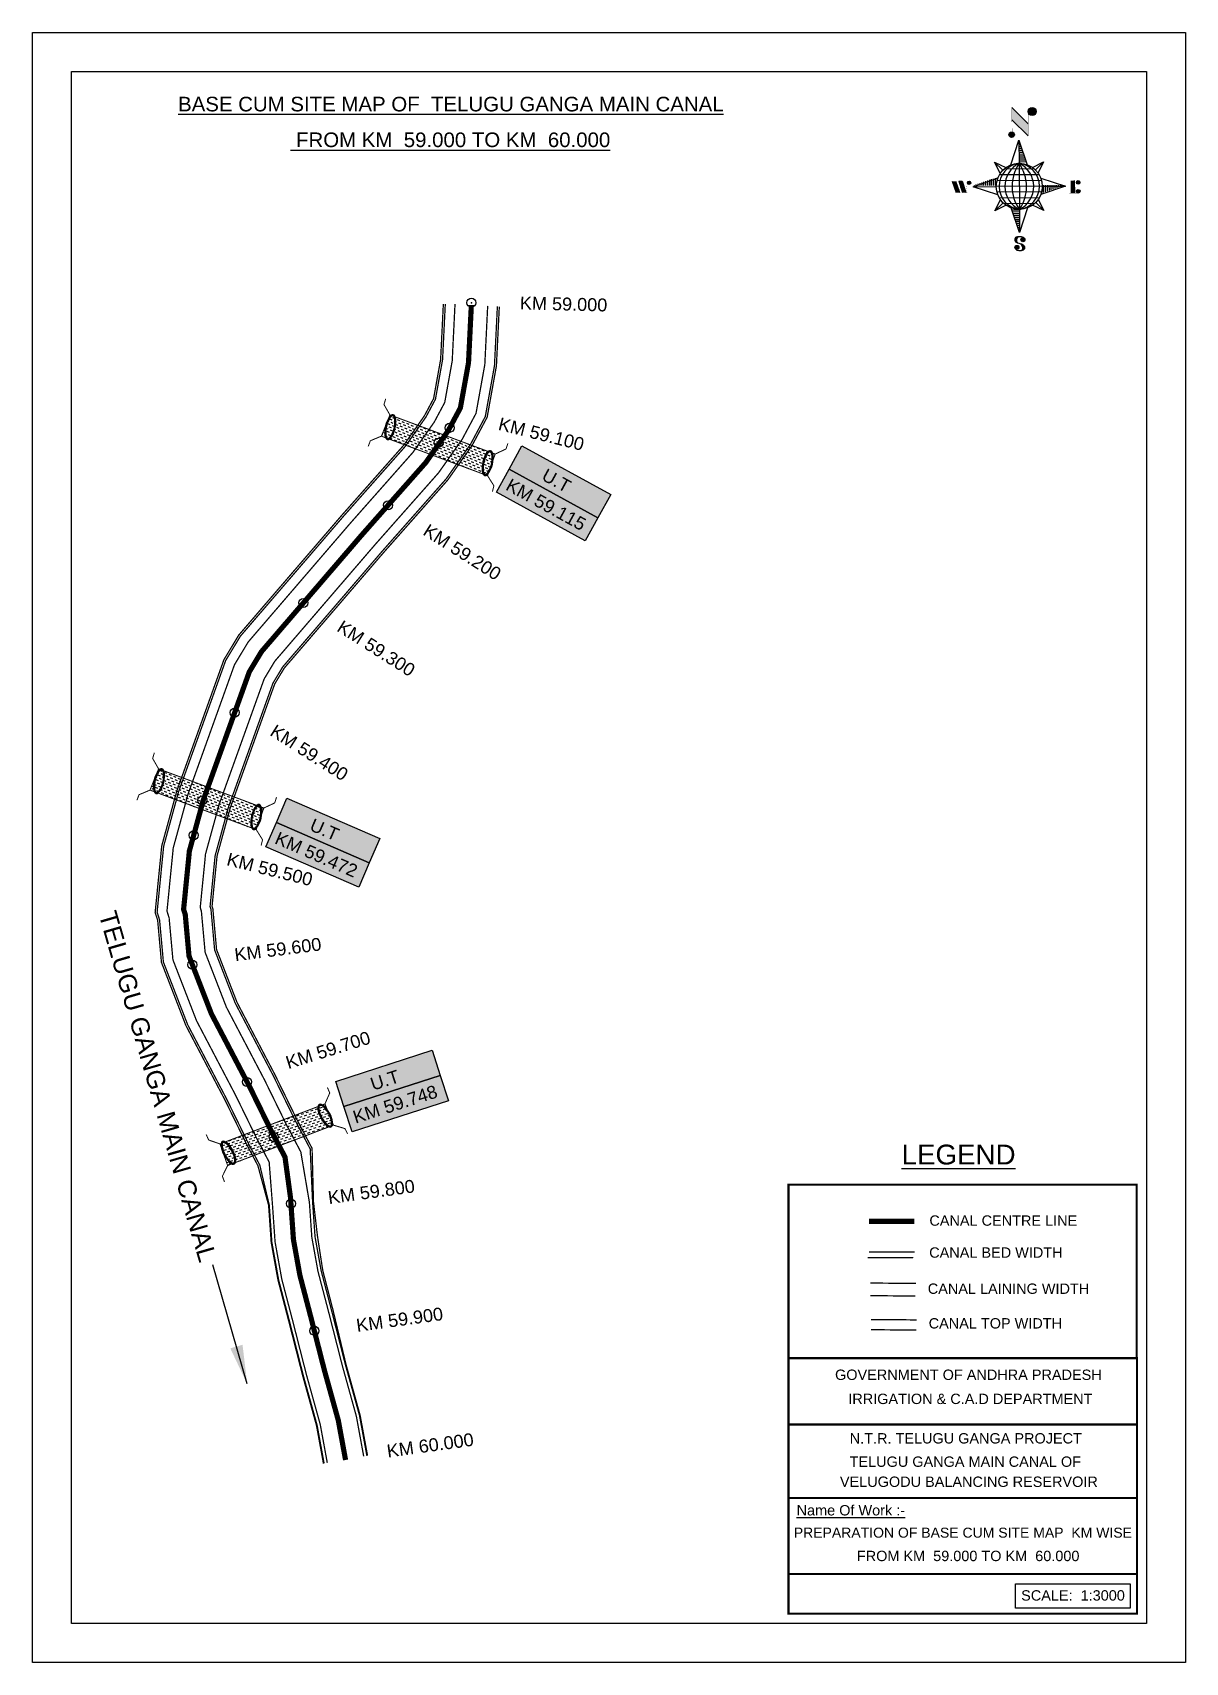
# Model space of a CAD drawing. Header units: inches. Extents: x 245715 to 246606, y 1712457 to 1713717.
import ezdxf

# ---------------------------------------------------------------- set-up
doc = ezdxf.new("R2010")
doc.units = ezdxf.units.IN
doc.header["$MEASUREMENT"] = 0
doc.header["$PDMODE"] = 32
doc.header["$PDSIZE"] = 7
doc.linetypes.add('ACAD_ISO02W100', pattern=[15, 12, -3])
for name, color, linetype in [('AQUADUCT', 1, 'Continuous'), ('bed with', 5, 'Continuous'), ('bord', 1, 'Continuous'), ('canal', 1, 'Continuous'), ('chainage', 7, 'Continuous'), ('FRAME 025', 7, 'Continuous'), ('laying', 4, 'Continuous'), ('lining', 4, 'Continuous'), ('STREAM', 4, 'Continuous'), ('Stu coo', 3, 'Continuous'), ('TEXT', 7, 'Continuous'), ('top of bund', 1, 'Continuous'), ('UT', 173, 'ACAD_ISO02W100'), ('V', 6, 'Continuous'), ('ZSTU', 7, 'Continuous')]:
    doc.layers.add(name, color=color, linetype=linetype)
doc.styles.get("Standard").update_dxf_attribs({"font": 'arial.ttf'})
doc.dimstyles.get("Standard").update_dxf_attribs({"dimtxt": 0.18, "dimasz": 0.18, "dimexe": 0.18, "dimexo": 0.0625, "dimgap": 0.09, "dimtad": 0, "dimtih": 1, "dimtoh": 1, "dimdec": 4, "dimzin": 0, "dimdsep": 46, "dimtxsty": 'Standard', "dimcen": 0.09, "dimadec": 0, "dimazin": 0, "dimtfac": 1, "dimtdec": 4, "dimtofl": 0, "dimtmove": 0, "dimatfit": 3, "dimfxl": 1, "dimtolj": 1, "dimtzin": 0, "dimarcsym": 0})
pattern_1 = [(267.2971131487395, (-8720374.9383359, 50637915.13839893), (10.53672553373347, -0.4974314379093613), [])]
pattern_2 = [(357.2971131487395, (-8720374.9383359, 50637915.13839893), (0.4974314379093601, 10.53672553373348), [])]

# ---------------------------------------------------------------- blocks, each defined once
blk = doc.blocks.new('GGF')
at = {"layer": 'STREAM'}
h = blk.add_hatch(dxfattribs=at)
h.set_pattern_fill('DASH', color=256, scale=10, angle=-6.082734917303942, style=0)
h.set_pattern_definition([(353.9172650826961, (-115347.3726237068, 1016.387648081312), (1.375417949938526, 1.110506849590268), [1.25, -1.25])])
h.paths.add_polyline_path([(406186.8358267642, 1485623.894007653), (406186.3350356966, 1485618.16585714), (406185.8342446289, 1485612.437706626), (406242.6024607782, 1485608.895201602), (406242.8636284556, 1485614.639267362), (406243.1247961327, 1485620.383333121)])
at = {"layer": 'laying', "linetype": 'ByBlock', "extrusion": (0, 0, -1)}
for centre in [(406188.8340515448, 1485618.100544371), (406240.8092758137, 1485614.964376942)]:
    blk.add_ellipse(centre, major_axis=(0.4022038884711088, -6.365555352701567), ratio=0.3887167828476952, dxfattribs=at)
at = {"layer": 'laying', "linetype": 'ByBlock'}
for points in [[(406189.2044231551, 1485612.238788546), (406189.1301593552, 1485612.234096231), (406189.0528622998, 1485612.245618227), (406188.8631006061, 1485612.324588027), (406188.7519765225, 1485612.394145026), (406188.5122836892, 1485612.610022701), (406188.3845252309, 1485612.755754402), (406187.9901122551, 1485613.318903608), (406187.7273521348, 1485613.85898441), (406187.2895556467, 1485615.151754198), (406187.1131680161, 1485615.903753204), (406186.8806331598, 1485617.489787864), (406186.8243655579, 1485618.323341603), (406186.8412834518, 1485619.932858505), (406186.9146281564, 1485620.708349793), (406187.1740924141, 1485622.067517512), (406187.3614922329, 1485622.65073727), (406187.7140922088, 1485623.356040432), (406187.8630650354, 1485623.567618286), (406188.1141012118, 1485623.821781273), (406188.2175726035, 1485623.889167762), (406188.3951326545, 1485623.961233407), (406188.4694103668, 1485623.970225642), (406188.6399464445, 1485623.94807565), (406188.7398646418, 1485623.913414563), (406188.9754422541, 1485623.761023998), (406189.1085637353, 1485623.642922326), (406189.3815283708, 1485623.318037364), (406189.5211763898, 1485623.111945711), (406189.9516964495, 1485622.33059618), (406190.2214699374, 1485621.608086816), (406190.6248590543, 1485619.961048005), (406190.7595287117, 1485619.037350996), (406190.8632364098, 1485617.186895084), (406190.8321935693, 1485616.26108243), (406190.6143732872, 1485614.607066808), (406190.4262052957, 1485613.879561222), (406190.055177624, 1485613.01905299), (406189.9016287614, 1485612.765040143), (406189.6325239488, 1485612.445281366), (406189.5169377527, 1485612.35368761), (406189.3392356181, 1485612.260876767), (406189.2716159608, 1485612.243034084), (406189.2044231551, 1485612.238788546)], [(406241.179647424, 1485609.102621116), (406241.1053836241, 1485609.097928802), (406241.0280865688, 1485609.109450798), (406240.838324875, 1485609.188420597), (406240.7272007914, 1485609.257977597), (406240.4875079581, 1485609.473855271), (406240.3597494998, 1485609.619586973), (406239.965336524, 1485610.182736179), (406239.7025764037, 1485610.722816981), (406239.2647799156, 1485612.015586769), (406239.088392285, 1485612.767585774), (406238.8558574287, 1485614.353620435), (406238.7995898268, 1485615.187174174), (406238.8165077207, 1485616.796691076), (406238.8898524253, 1485617.572182364), (406239.149316683, 1485618.931350083), (406239.3367165019, 1485619.514569841), (406239.6893164777, 1485620.219873002), (406239.8382893043, 1485620.431450857), (406240.0893254807, 1485620.685613844), (406240.1927968724, 1485620.753000333), (406240.3703569234, 1485620.825065977), (406240.4446346357, 1485620.834058213), (406240.6151707135, 1485620.811908221), (406240.7150889107, 1485620.777247134), (406240.950666523, 1485620.624856569), (406241.0837880042, 1485620.506754897), (406241.3567526398, 1485620.181869935), (406241.4964006587, 1485619.975778282), (406241.9269207185, 1485619.194428751), (406242.1966942063, 1485618.471919387), (406242.6000833233, 1485616.824880576), (406242.7347529806, 1485615.901183567), (406242.8384606787, 1485614.050727655), (406242.8074178382, 1485613.124915001), (406242.5895975561, 1485611.470899379), (406242.4014295646, 1485610.743393793), (406242.0304018929, 1485609.882885561), (406241.8768530303, 1485609.628872714), (406241.6077482177, 1485609.309113937), (406241.4921620216, 1485609.21752018), (406241.314459887, 1485609.124709338), (406241.2468402297, 1485609.106866655), (406241.179647424, 1485609.102621116)]]:
    blk.add_open_spline(points, degree=3, knots=[0, 0, 0, 0, 0.1890722348827286, 0.1890722348827286, 0.3781444697654573, 0.3781444697654573, 0.567216704648186, 0.567216704648186, 0.9642381621637766, 0.9642381621637766, 1.361259619679367, 1.361259619679367, 1.758281077194958, 1.758281077194958, 2.155302534710549, 2.155302534710549, 2.552323992226139, 2.552323992226139, 2.807761081817867, 2.807761081817867, 3.012439963152372, 3.012439963152372, 3.217118844486876, 3.217118844486876, 3.421797725821381, 3.421797725821381, 3.626476607155885, 3.626476607155885, 3.831155488490389, 3.831155488490389, 4.280922883927905, 4.280922883927905, 4.730690279365422, 4.730690279365422, 5.180457674802938, 5.180457674802938, 5.630225070240454, 5.630225070240454, 5.896844194109022, 5.896844194109022, 6.112115499412711, 6.112115499412711, 6.283185307179586, 6.283185307179586, 6.283185307179586, 6.283185307179586], dxfattribs=at)
at = {"layer": 'UT', "ltscale": 0.2, "const_width": 0.4999999999999999}
for points in [[(406181.0067191261, 1485605.627956516), (406181.2043290924, 1485608.621441158), (406185.8342446289, 1485612.437706626), (406186.3350356966, 1485618.16585714), (406186.8358267643, 1485623.894007653), (406182.485284513, 1485628.02592998), (406182.4731358847, 1485631.025905382)], [(406186.8358267643, 1485623.894007653), (406243.1247961327, 1485620.383333121)], [(406247.6637609265, 1485627.388723734), (406247.5913202798, 1485624.389598469), (406243.1247961327, 1485620.383333121), (406242.8636284556, 1485614.639267362), (406242.6024607783, 1485608.895201602), (406247.1217425518, 1485604.948545771), (406247.2591485833, 1485601.95169416)], [(406185.8342446289, 1485612.437706626), (406242.6024607783, 1485608.895201602)]]:
    blk.add_lwpolyline(points, dxfattribs=at)
blk = doc.blocks.new('*X3')
at = {"color": 0, "linetype": 'Continuous'}
for p, q in [((6321.563175437702, 239.2074203663178), (6322.581924588794, 240.2261695174094)), ((6321.571094283617, 239.3921159075293), (6322.524536642279, 240.3455582661906)), ((6321.579013129532, 239.5768114487408), (6322.467148695763, 240.4649470149719)), ((6321.586931975447, 239.7615069899523), (6322.409760749248, 240.5843357637531)), ((6321.594850821361, 239.9462025311638), (6322.352372802732, 240.7037245125344)), ((6321.602769667276, 240.1308980723753), (6322.294984856217, 240.8231132613157)), ((6321.610688513191, 240.3155936135868), (6322.322610836808, 241.0275159372032)), ((6321.618607359106, 240.5002891547983), (6322.339575221931, 241.2212570176224)), ((6321.670405508729, 239.1378737420482), (6322.639312535309, 240.1067807686281)), ((6321.756101028845, 239.046792566867), (6322.694551492757, 239.9852430307802)), ((6321.767025283511, 240.8254837745006), (6322.356539607053, 241.4149980980416)), ((6321.841796548961, 238.9557113916858), (6322.784401525116, 239.8983163678416)), ((6321.927492069076, 238.8646302165046), (6322.874251557474, 239.8113897049031)), ((6322.013187589191, 238.7735490413234), (6322.964101589832, 239.7244630419646)), ((6322.075863133939, 241.3110983202248), (6322.373503992176, 241.6087391784607)), ((6322.098883109306, 238.6824678661422), (6323.053951622191, 239.637536379026)), ((6322.184578629423, 238.591386690961), (6323.143801654548, 239.5506097160875)), ((6322.270274149538, 238.5003055157798), (6323.233651686906, 239.463683053149)), ((6322.405772691616, 238.4590273625623), (6323.316199320379, 239.3694539913255)), ((6322.536564177177, 238.4130421528257), (6323.436926723143, 239.3134046987925)), ((6322.667355662737, 238.3670569430892), (6323.557654125907, 239.2573554062594)), ((6322.798147148297, 238.3210717333527), (6323.67838152867, 239.2013061137264)), ((6322.928938633857, 238.2750865236161), (6323.799108931434, 239.1452568211934)), ((6323.059730119417, 238.2291013138795), (6323.919836334197, 239.0892075286604)), ((6323.190521604977, 238.183116104143), (6324.040563736961, 239.0331582361274)), ((6323.334898284248, 238.1507160881169), (6324.161291139725, 238.9771089435944)), ((6323.500484499982, 238.1395256085544), (6324.282018542488, 238.9210596510615)), ((6323.666070715716, 238.1283351289918), (6324.389078986148, 238.8513433994243)), ((6323.83165693145, 238.1171446494292), (6324.558435473549, 238.8439231915289)), ((6324.097210919775, 238.2059219424567), (6324.727791960951, 238.8365029836336)), ((6324.341779298861, 238.2737136262468), (6324.897148448353, 238.8290827757383)), ((6324.586347677948, 238.341505310037), (6325.066504935754, 238.821662567843)), ((6324.830916057034, 238.4092969938271), (6325.235861423155, 238.8142423599477)), ((6325.075484436121, 238.4770886776172), (6325.405217910557, 238.8068221520524)), ((6325.401209342145, 238.6260368883443), (6325.574574397958, 238.7994019441571))]:
    blk.add_line(p, q, dxfattribs=at)
blk = doc.blocks.new('*X2')
at = {"color": 0, "linetype": 'Continuous'}
for p, q in [((6324.425409812192, 240.3018877878409), (6324.530098087213, 240.4065760628617)), ((6324.560821561592, 240.2605228419445), (6324.762767368324, 240.4624686486762)), ((6324.696233310992, 240.2191578960481), (6324.995436649435, 240.5183612344908)), ((6324.831645060392, 240.1777929501517), (6325.228105930546, 240.5742538203053)), ((6324.967056809793, 240.1364280042552), (6325.451206401633, 240.6205775960956)), ((6325.102468559193, 240.0950630583588), (6325.626700194168, 240.619294693334)), ((6325.231508829004, 240.0473266328736), (6325.802193986703, 240.6180117905725)), ((6325.335045025791, 239.9740861343645), (6325.976788801136, 240.6158299097086)), ((6325.438581222579, 239.9008456358553), (6326.100204563527, 240.5624689768027)), ((6325.542117419366, 239.8276051373462), (6326.223620325917, 240.5091080438968)), ((6325.645653616154, 239.754364638837), (6326.347036088308, 240.455747110991)), ((6325.749189812941, 239.6811241403279), (6326.470451850699, 240.4023861780851)), ((6325.852726009729, 239.6078836418188), (6326.593867613089, 240.3490252451792)), ((6325.951486090436, 239.5298670272285), (6326.71728337548, 240.2956643122733)), ((6326.036566250415, 239.4381704919113), (6326.840699137871, 240.2423033793674)), ((6326.121646410395, 239.346473956594), (6326.964114900262, 240.1889424464615)), ((6326.206726570374, 239.2547774212767), (6327.055858370612, 240.1039092215148)), ((6326.291806730354, 239.1630808859595), (6327.135785134496, 240.0070592901021)), ((6326.376886890333, 239.0713843506422), (6327.21571189838, 239.9102093586895)), ((6326.461967050313, 238.9796878153249), (6327.295638662264, 239.8133594272769)), ((6326.547047210292, 238.8879912800077), (6327.375565426148, 239.7165094958642)), ((6326.632127370272, 238.7962947446904), (6327.455492190032, 239.6196595644516)), ((6326.717207530251, 238.7045982093731), (6327.535418953916, 239.5228096330389)), ((6326.788410008449, 236.4777036487165), (6327.354219516036, 237.0435131563033)), ((6326.792225928501, 238.6028399123283), (6327.6153457178, 239.4259597016263)), ((6326.838137672734, 238.4719749612643), (6327.695272481684, 239.3291097702136)), ((6326.884049416966, 238.3411100102004), (6327.775199245568, 239.2322598388009)), ((6326.916746160023, 236.7828164955863), (6327.582476853365, 237.4485471889285)), ((6326.9299611612, 238.2102450591364), (6327.853734496604, 239.1340183945408)), ((6326.975872905432, 238.0793801080725), (6327.849127438164, 238.952634640804)), ((6327.003134980726, 237.9298654880686), (6327.844520379724, 238.7712508870673)), ((6327.012515933215, 237.7624697452613), (6327.839913321284, 238.5898671333306)), ((6327.021896885704, 237.5950740024541), (6327.835306262844, 238.4084833795939)), ((6327.031277838193, 237.4276782596467), (6327.830699204404, 238.2270996258572)), ((6327.040658790683, 237.2602825168395), (6327.826092145964, 238.0457158721205)), ((6327.045082311595, 237.087929342456), (6327.810734190693, 237.8535812215537))]:
    blk.add_line(p, q, dxfattribs=at)
blk = doc.blocks.new('H')
at = {"layer": 'bord', "extrusion": (0.0004278845142637609, 0.00479197890903182, 0.9999884268595202)}
h = blk.add_hatch(dxfattribs=at)
h.set_pattern_fill('LINE', color=8, scale=84.38768555040302, angle=-2.702886851260515, style=0)
h.set_pattern_definition(pattern_2)
h.paths.add_polyline_path([(-492.4668010775931, 785.5898788240738, -0.090992046448718), (-447.9625593584497, 775.2324968557805), (-486.4976985411486, 912.0312741750386)])
h = blk.add_hatch(dxfattribs=at)
h.set_pattern_fill('LINE', color=8, scale=84.38768555040302, angle=-92.70288685126052, style=0)
h.set_pattern_definition(pattern_1)
h.paths.add_polyline_path([(-624.8772989658173, 665.1175860036165, -0.09099204644210665), (-614.5199170010164, 709.6218277204316), (-751.3186943142209, 671.0866885515861)])
h = blk.add_hatch(dxfattribs=at)
h.set_pattern_fill('LINE', color=8, scale=84.38768555040302, angle=-92.70288685126052, style=0)
h.set_pattern_definition(pattern_1)
h.paths.add_polyline_path([(-245.5531129193259, 647.210278397426), (-371.9945082624909, 653.17938094493, -0.09099204644878103), (-382.3518902289215, 608.6751392250881)])
h = blk.add_hatch(dxfattribs=at)
h.set_pattern_fill('LINE', color=8, scale=84.38768555040302, angle=-2.702886851260515, style=0)
h.set_pattern_definition(pattern_2)
h.paths.add_polyline_path([(-504.4050061509479, 532.7070881242398, -0.090992046448718), (-548.909247870557, 543.064470092766), (-510.3741086877417, 406.2656927765347)])
at = {"layer": 'bord', "extrusion": (0.0004278845142637604, 0.00479197890903182, 0.9999884268595203)}
for p, q in [((-516.2384251924814, 1087.08582315594, -1217.145331720205), (-431.5311611755169, 993.9857607749291, -1216.735438367611)), ((-519.3860571105615, 1020.408509141766, -1216.824464901347), (-434.678793075087, 927.3084467682056, -1216.414571548796)), ((-538.2690597721958, 773.6536562892143, -1215.633927328097), (-487.0181812191731, 906.212239655666, -1216.291082326422)), ((-487.0181812191731, 906.212239655666, -1216.291082326422), (-492.9870239489828, 779.7722960542887, -1215.682623766277)), ((-487.0181812191731, 906.212239655666, -1216.291082326422), (-448.4827650671941, 769.4150330077391, -1215.652034309381)), ((-626.736305744329, 793.7732813858893, -1215.692487060367), (-566.811349663476, 760.1895317081362, -1215.557193835181)), ((-626.736305744329, 793.7732813858893, -1215.692487060367), (-584.1428260545363, 746.9596384149045, -1215.486379775655)), ((-598.946746484784, 730.9517588270828, -1215.4033350249), (-626.736305744329, 793.7732813858893, -1215.692487060367)), ((-421.3357812265749, 753.3219341966324, -1215.586531535218), (-358.5136001041974, 781.1110481221694, -1215.746578873753)), ((-358.5136001041974, 781.1110481221694, -1215.746578873753), (-405.3276889660046, 738.5181495659053, -1215.522440984547)), ((-358.5136001041974, 781.1110481221694, -1215.746578873753), (-392.0976094479556, 721.1868434431963, -1215.445049781629)), ((-864.6667208376457, 700.9117660832126, -1215.145683569252), (-846.8602190883248, 637.7003116968554, -1214.850391321915)), ((-846.885899517627, 700.0723706756253, -1215.149269383754), (-829.079397758178, 636.8609162860084, -1214.853977136408)), ((-829.1050781964441, 699.2329752675723, -1215.152855198257), (-811.2985764592304, 636.0215208844747, -1214.857562950931)), ((-829.1050781964441, 699.2329752675723, -1215.152855198257), (-811.3242568973801, 698.393579858588, -1215.156441012743)), ((-811.3242568973801, 698.393579858588, -1215.156441012743), (-793.5177551378147, 635.1821254740935, -1214.861148765422)), ((-751.8386587080895, 665.2704204607289, -1215.023166955395), (-615.0399729244527, 703.8051171880215, -1215.266361263119)), ((-751.8386587080895, 665.2704204607289, -1215.023166955395), (-625.3972626964678, 659.3013864478562, -1215.048666080719)), ((-619.2784603905748, 614.0198538512923, -1214.834293591338), (-751.8386587080895, 665.2704204607289, -1215.023166955395)), ((-246.0730746499612, 641.3942844460253, -1215.12516345687), (-382.8717604242847, 602.859587718267, -1214.881969149149)), ((-378.6332729603746, 692.6448510554619, -1215.314036820931), (-246.0730746499612, 641.3942844460253, -1215.12516345687)), ((-372.5144706616993, 647.363318458898, -1215.099664331546), (-246.0730746499612, 641.3942844460253, -1215.12516345687)), ((-213.4791469212505, 669.2951450282708, -1215.272811938016), (-216.710715676134, 600.8397693103179, -1214.943388670676)), ((-197.1518122339039, 599.9164343632292, -1214.947333066632), (-193.9202434780891, 668.3718100786209, -1215.276756333961)), ((-639.398133254319, 525.5536567845847, -1214.401751538512), (-605.8141239105607, 585.4778614635579, -1214.703280630637)), ((-639.398133254319, 525.5536567845847, -1214.401751538512), (-592.5840443923953, 568.1465553403832, -1214.625889427719)), ((-576.5759521321743, 553.3427707091905, -1214.561798877043), (-639.398133254319, 525.5536567845847, -1214.401751538512)), ((-510.8935521394596, 400.4524652508553, -1213.857248085843), (-549.4289682914387, 537.2496718976181, -1214.496296102879)), ((-371.1754276144202, 512.8914235194679, -1214.455843351893), (-431.1003836950404, 546.475173198618, -1214.591136577086)), ((-371.1754276144202, 512.8914235194679, -1214.455843351893), (-413.7689073036308, 559.7050664918497, -1214.661950636613)), ((-398.9649868734996, 575.7129460782744, -1214.74499538736), (-371.1754276144202, 512.8914235194679, -1214.455843351893)), ((-459.6426735860878, 533.0110486173071, -1214.514403084168), (-510.8935521394596, 400.4524652508553, -1213.857248085843)), ((-504.9247094094171, 526.8924088519998, -1214.465706645989), (-510.8935521394596, 400.4524652508553, -1213.857248085843))]:
    blk.add_line(p, q, dxfattribs=at)
at = {"layer": 'bord', "color": 8, "linetype": 'ByBlock', "extrusion": (0.0004278845142637604, 0.00479197890903182, 0.9999884268595203)}
for p, q in [((-386.4701403837535, 711.3830894059502, -1215.400477790083), (-605.4730712235323, 721.7215742594562, -1215.35631111762)), ((-410.8462962137419, 744.2142448802479, -1215.547375515144), (-578.1125475389999, 752.110393114388, -1215.51364266185)), ((-492.9872379411827, 779.772306161467, -1215.682623723144), (-504.9247094094171, 526.8924088519998, -1214.465706645989)), ((-372.5145726100891, 647.3634304928128, -1215.099664824794), (-625.3973747401615, 659.3012845208868, -1215.048665544341)), ((-378.0217974673142, 615.9429816137999, -1214.946740470406), (-622.87451776542, 627.5017590741627, -1214.897360629442)), ((-375.037429585529, 679.1629559395369, -1215.250969739694), (-619.8901498829364, 690.7217333998997, -1215.201589898729)), ((-392.4388761268347, 584.9431407540105, -1214.792019251512), (-611.441806967312, 595.2816256079823, -1214.747852579053)), ((-419.7993998112506, 554.5543218990788, -1214.634687707282), (-587.06565113744, 562.4504701336846, -1214.600954853988))]:
    blk.add_line(p, q, dxfattribs=at)
at = {"layer": 'bord', "extrusion": (0.0004278845142637604, 0.00479197890903182, 0.9999884268595203)}
for points, const_width, elevation in [([(-522.0131121619479, 959.550775259228), (-515.7175743466119, 1092.906934415961)], 1.60540055982536, -1212.142843617219), ([(-434.158262363472, 933.1277235058805), (-427.8627245295095, 1066.483882669366)], 1.60540055982536, -1212.142843617219), ([(-870.0736340994383, 707.00824508073), (-846.3658724653925, 705.889038352192)], 0.6421602239301444, -1212.142843617219), ([(-828.5594987093612, 642.6768581911618), (-855.2307305332708, 643.935965762368)], 0.6421602239301444, -1212.142843617219), ([(-828.5594987093612, 642.676858191162), (-820.953748198869, 677.9586989512691)], 0.6421602239301444, -1212.142843617223), ([(-810.7786774830411, 641.8374531447001), (-784.1074456587239, 640.5783455765209)], 0.6421602239301444, -1212.142843617222), ([(-792.9978562549747, 640.9980480956772), (-781.589230506466, 693.9208092413096)], 0.6421602239301444, -1212.142843617218), ([(-222.7385766651839, 675.5731321041832), (-173.8413183107752, 673.2647682324088)], 0.7063762463231584, -1212.142843617221), ([(-194.785239975681, 644.8497587676384), (-185.0057882997701, 644.3880859934699)], 0.7063762463231584, -1212.14284361722), ([(-177.0730277270245, 604.8086065300355), (-225.9702860934822, 607.1169704015771)], 0.7063762463231584, -1212.142843617222)]:
    blk.add_lwpolyline(points, dxfattribs=dict(at, const_width=const_width, elevation=elevation))
for points, const_width, elevation in [([(-413.6616245851993, 1073.140134249887, 1), (-397.6117714248124, 1057.729118476532, 1)], 22.25077962579039, -1212.14284361722), ([(-530.3419430367337, 949.5474510251247, 1), (-519.6420409089901, 939.2734405104861, 1)], 14.83385308386026, -1212.142843617223), ([(-775.9087905502321, 696.5833098740303, 1), (-769.4888492682775, 690.418903565154, 1)], 8.900311850316152, -1212.142843617216), ([(-177.8339587833615, 666.8757400336997, 1), (-170.7720233739972, 660.0948930920731, 1)], 9.790343035347762, -1212.142843617223), ([(-180.1423226412179, 617.9784816729323, 1), (-173.0803872516442, 611.1976347345654, 1)], 9.790343035347762, -1212.142843617219), ([(-489.8397168474219, 361.7280028313068, 1), (-498.0671858660056, 369.1142257457323, 1)], 11.05656073458609, -1212.142843617215), ([(-525.1949096693778, 321.5505605205689, 1), (-533.4223786795214, 328.9367834347616, 1)], 11.05656073458609, -1212.142843617218)]:
    blk.add_lwpolyline(points, format="xyb", close=True, dxfattribs=dict(at, const_width=const_width, elevation=elevation))
for points, elevation in [([(-537.0436544864716, 317.3909783906986), (-530.686771839954, 310.4778530870033), (-519.7848077441001, 306.8033377354246), (-504.8555995545785, 306.8996049665207), (-493.8614930827366, 309.9751672386152), (-486.3299612487816, 317.6739007300386), (-486.5193926708707, 325.7780890813514), (-490.6180678635317, 333.2605072774198), (-493.5031616341619, 336.2254691210802), (-502.816804350885, 340.8534958871466), (-522.4580017436219, 347.2728260433129), (-530.4257294404489, 351.5824209563287), (-533.6858260648524, 354.5525017987891), (-537.4013079778782, 362.629807892173), (-536.9549017110166, 373.3508360361672), (-530.0284934418471, 380.6827556172281), (-520.0052991440441, 384.0716307398478), (-503.5000552259427, 384.2213990291513), (-492.5323047870551, 379.8708521119993), (-487.1463343054379, 373.2710396641844)], -1212.142843617219), ([(-522.4539065143929, 347.5728294925347), (-526.1949835211592, 353.7751140225195), (-527.7518298353394, 360.6227161141025), (-527.9156661629893, 370.6019260344024), (-525.8991041315983, 375.4503632916039), (-521.3202371541029, 381.1640017041664), (-514.5251386848048, 384.3718976443916)], -1212.142843617221), ([(-504.8555995545785, 306.8996049665207), (-499.0047943263154, 312.3708361831504), (-496.9585419834797, 319.3942984564654), (-497.4612851235933, 326.5275708001649), (-501.2415295758961, 335.3559093211365), (-509.2361390522836, 343.1915685721062)], -1212.142843617219)]:
    blk.add_lwpolyline(points, dxfattribs=dict(at, elevation=elevation))
for centre, radius in [((-405.6366979898718, 1065.434626361347, -1212.142843617228), 22.25077962579068), ((-524.9919919744626, 944.4104457636145, -1212.142843617225), 14.83385308386045), ((-498.4359036135794, 659.1484834742021, -1212.142843617229), 126.5822129822759), ((-772.6988199003781, 693.5011067149355, -1212.142843617225), 8.900311850316273), ((-174.3029910778062, 663.4853165630027, -1212.142843617225), 9.7903430353479), ((-176.6113549475952, 614.5880582008385, -1212.142843617227), 9.7903430353479), ((-493.9534513636986, 365.4211142832808, -1212.142843617226), 11.05656073458623), ((-529.3086441806488, 325.2436719765011, -1212.142843617227), 11.05656073458623)]:
    blk.add_circle(centre, radius, dxfattribs=at)
at = {"layer": 'bord', "color": 8, "linetype": 'ByBlock', "extrusion": (0.0004278845142637604, 0.00479197890903182, 0.9999884268595203)}
for centre, radius, start, end in [((-481.5018944916621, 658.3490694805806, -1212.142843617225), 127.7124113124745, 94.925359787212, 259.6690604518324), ((-436.7958279077627, 656.2386032006533, -1212.142843617224), 140.8227119427793, 113.2864437035868, 241.3079765329169), ((-315.8862391595549, 650.5307512261786, -1212.142843617227), 222.3100112361417, 142.5891607921548, 212.0052594442485), ((-560.0761933124097, 662.0583738566748, -1212.142843617224), 140.8227119427793, 293.2864437035868, 61.30797653291689), ((-680.9857820597445, 667.7662258302183, -1212.142843617228), 222.3100112361417, 322.5891607921548, 32.00525944424854), ((-515.3701267285685, 659.9479075753505, -1212.142843617227), 127.7124113124745, 274.925359787212, 79.66906045183244)]:
    blk.add_arc(centre, radius, start, end, dxfattribs=at)
at = {"layer": 'bord', "extrusion": (0.0004278845142637604, 0.00479197890903182, 0.9999884268595203)}
for points in [[(-515.7175743148887, 1092.906934417125, -1212.142843617227), (-431.0104934413977, 999.8058030862261, -1212.142843617227), (-518.8653432401063, 1026.22885483189, -1212.142843617227), (-434.1582623484545, 933.1277235084416, -1212.142843617227)], [(-864.1466936911305, 706.7284433981881, -1212.142843617225), (-846.3658724649268, 705.889038353589, -1212.142843617225), (-846.34031992468, 643.5162632348297, -1212.142843617225), (-828.5594986876497, 642.6768581867381, -1212.142843617225)], [(-828.5850512369768, 705.049633307593, -1212.142843617229), (-810.804230031204, 704.2102282608984, -1212.142843617229), (-810.778677482168, 641.8374531481927, -1212.142843617229), (-792.9978562541016, 640.9980480994025, -1212.142843617229)], [(-193.4002216503151, 674.1881137788835, -1212.142843617225), (-196.6319310673212, 605.7319520774413, -1212.142843617225), (-212.9591249906118, 675.1114593302475, -1212.142843617225), (-216.1908344065701, 606.6552976257785, -1212.142843617225)]]:
    blk.add_solid(points, dxfattribs=at)
at = {"layer": 'bord', "extrusion": (0.0004278845142637604, 0.00479197890903182, 0.9999884268595203), "xscale": 7.977342409717546, "yscale": 7.977342408231451, "zscale": 7.977342408476333, "rotation": 138.0840426661453}
for name, p in [('*X2', (38300.50170925955, -31929.38484708802, -1212.14284361722)), ('*X3', (38314.39702652739, -31950.87734303279, -1212.142843617221))]:
    blk.add_blockref(name, p, dxfattribs=at)

msp = doc.modelspace()

# ---------------------------------------------------------------- hatches: boundary and pattern name
at = {"layer": 'ZSTU'}
h = msp.add_hatch(color=135, dxfattribs=at)
h.set_gradient(color1=(141, 177, 78), color2=(107, 135, 59), one_color=1, tint=0.3799999952316284, name='CYLINDER')
h.paths.add_polyline_path([(246092.7199711342, 1713397.269902717), (246082.874372217, 1713379.329445023), (246151.5099046676, 1713341.70844716), (246161.3555035846, 1713359.648904853)])
h.paths.add_polyline_path([(246103.7847837879, 1713370.50318626), (246127.970736995, 1713357.230102672), (246135.310396148, 1713370.604285969), (246111.1244429416, 1713383.877369558)], flags=24)
h = msp.add_hatch(color=252, dxfattribs=at)
h.set_gradient(color1=(167, 88, 159), color2=(127, 67, 121), one_color=1, tint=0.3799999952316284, name='CYLINDER')
h.paths.add_polyline_path([(246141.6643057505, 1713323.767989469), (246151.5099046676, 1713341.70844716), (246082.8743722169, 1713379.329445023), (246073.0287733006, 1713361.388987331)])
h.paths.add_polyline_path([(246075.8360335859, 1713362.551407871), (246139.5435505799, 1713327.58916383), (246146.9127455856, 1713341.017166779), (246083.2052285916, 1713375.979410819)], flags=24)
h = msp.add_hatch(color=135, dxfattribs=at)
h.set_gradient(color1=(141, 177, 78), color2=(107, 135, 59), one_color=1, tint=0.3799999952316284, name='CYLINDER')
h.paths.add_polyline_path([(245911.0657542366, 1713124.802576573), (245902.9215392244, 1713106.028456031), (245974.742222135, 1713074.916315294), (245982.8864371471, 1713093.690435835)])
h.paths.add_polyline_path([(245924.558613506, 1713099.173882934), (245949.8684472171, 1713088.194475026), (245955.93976525, 1713102.190134092), (245930.6299315397, 1713113.169542)], flags=24)
h = msp.add_hatch(color=252, dxfattribs=at)
h.set_gradient(color1=(167, 88, 159), color2=(127, 67, 121), one_color=1, tint=0.3799999952316284, name='CYLINDER')
h.paths.add_polyline_path([(245966.5980071226, 1713056.142194754), (245974.742222135, 1713074.916315294), (245902.9215392245, 1713106.028456031), (245894.7773242128, 1713087.25433549)])
h.paths.add_polyline_path([(245897.4650491128, 1713088.671398186), (245964.1329471054, 1713059.750858649), (245970.2286970027, 1713073.802838275), (245903.5607990101, 1713102.723377812)], flags=24)
h = msp.add_hatch(color=135, dxfattribs=at)
h.set_gradient(color1=(141, 177, 78), color2=(107, 135, 59), one_color=1, tint=0.3799999952316284, name='CYLINDER')
h.paths.add_polyline_path([(245948.8946986681, 1712905.926835935), (245955.1606175915, 1712886.445200985), (246029.6590915708, 1712910.448391809), (246023.3931726482, 1712929.930026758)])
h.paths.add_polyline_path([(245975.9428859195, 1712895.569097025), (246002.2065364502, 1712904.016329785), (245997.535443344, 1712918.539423964), (245971.2717928138, 1712910.092191205)], flags=24)
h = msp.add_hatch(color=252, dxfattribs=at)
h.set_gradient(color1=(167, 88, 159), color2=(127, 67, 121), one_color=1, tint=0.3799999952316284, name='CYLINDER')
h.paths.add_polyline_path([(246035.9250104924, 1712890.96675686), (246029.6590915709, 1712910.448391809), (245955.1606175915, 1712886.445200985), (245961.4265365143, 1712866.963566036)])
h.paths.add_polyline_path([(245962.5114221088, 1712869.80169131), (246031.6917412895, 1712892.052301817), (246027.0018510286, 1712906.633839032), (245957.8215318479, 1712884.383228525)], flags=24)

# ---------------------------------------------------------------- linework, layer by layer
at = {"linetype": 'ByBlock'}
for points in [[(245714.5232962819, 1712456.729536852), (245714.5232962819, 1713716.729536852), (246605.5232962819, 1713716.729536852), (246605.5232962819, 1712456.729536852)], [(246575.5232962819, 1713686.729536852), (246575.5232962819, 1712486.729536852), (245744.5232962819, 1712486.729536852), (245744.5232962819, 1713686.729536852)]]:
    msp.add_lwpolyline(points, close=True, dxfattribs=at)
for p in [(246053.7087748506, 1713507.915749838), (246036.9162294875, 1713411.186487467), (245989.2407727921, 1713351.323763026), (245923.7451646763, 1713275.757068527), (245870.7038053884, 1713190.983168033), (245839.0175878615, 1713096.136008778), (245838.0038338312, 1712996.141147396), (245880.2884984376, 1712905.521021932), (245914.1806018212, 1712811.439539544), (245932.2664306655, 1712713.088622949)]:
    msp.add_point(p)
at = {"color": 2}
for p in [(246028.3252964064, 1713399.693199623), (245845.8052964064, 1713123.243199623), (245900.8152964064, 1712863.033199623)]:
    msp.add_point(p, dxfattribs=at)
at = {"layer": 'bed with', "const_width": 1}
for points in [[(246040.9999783244, 1713506.864806022), (246038.8456156625, 1713462.924415044), (246033.0454080842, 1713430.759460144), (246024.9509402874, 1713415.606554421), (246008.4189609058, 1713392.124904499), (245960.1231827872, 1713337.480394906), (245881.1517471408, 1713245.614262558), (245870.5426034391, 1713227.993594053), (245834.5747662268, 1713127.740910342), (245823.2156726361, 1713086.357575128), (245818.3763521377, 1713037.518629021), (245820.0334972756, 1713032.400784381), (245822.9751857369, 1712999.917829154), (245841.2211543534, 1712952.811776998), (245871.186022895, 1712895.638206769), (245887.962971912, 1712861.364053336), (245897.3556840672, 1712843.535420232), (245899.9155879151, 1712810.439850463), (245899.9155879151, 1712810.439850463)], [(246066.2579030224, 1713505.38679074), (246064.0347741052, 1713460.043842895), (246057.2369816835, 1713422.346797795), (246046.5334494803, 1713402.309703518), (246028.301428862, 1713376.41335344), (245979.1952069805, 1713320.851863033), (245901.7266426269, 1713230.733995382), (245893.5097863286, 1713217.086663886), (245858.7156235409, 1713120.105347597), (245848.1807171316, 1713081.724682811), (245844.07403763, 1713040.279628919), (245844.9748924921, 1713037.497473559), (245847.8512040308, 1713005.736428785), (245864.2952354143, 1712963.282480941), (245893.7563668728, 1712907.070051171), (245910.5214178557, 1712872.820204603), (245921.8227057005, 1712851.368837708), (245928.4454126823, 1712812.435087318), (245928.4454126823, 1712812.435087318)], [(246066.2622436617, 1713505.47532244), (246064.0349771502, 1713460.047984202), (246057.2371847286, 1713422.350939103), (246046.5336525254, 1713402.313844825), (246028.301631907, 1713376.417494748), (245979.1954100255, 1713320.85600434), (245901.7268456719, 1713230.738136689), (245893.5099893736, 1713217.090805194), (245858.715826586, 1713120.109488904), (245848.1809201767, 1713081.728824118), (245844.0742406751, 1713040.283770226), (245844.9750955371, 1713037.501614866), (245847.8514070759, 1713005.740570093), (245864.2954384593, 1712963.286622249), (245893.7565699178, 1712907.074192478), (245910.5216209007, 1712872.824345911), (245921.8229087455, 1712851.372979015), (245928.4456157273, 1712812.439228625), (245928.4456157273, 1712812.439228625)], [(245899.9155879151, 1712810.439850463), (245901.9204861863, 1712781.831053725), (245907.1206143102, 1712752.975789991), (245915.4730669426, 1712721.068262989), (245926.2269881169, 1712678.909644157), (245936.8489788453, 1712640.632742945), (245942.2818256816, 1712610.994418664)], [(245928.4456157273, 1712812.439228625), (245930.3421066265, 1712785.377345521), (245935.0699785025, 1712759.142609255), (245943.1635258702, 1712728.224136258), (245953.8656046958, 1712686.268755089), (245964.7496139674, 1712647.047656302), (245970.4396021606, 1712616.006524404)], [(246395.117549213, 1712769.638034516), (246393.062228836, 1712769.665593012), (246360.2698939616, 1712769.642573626), (246360.0334406027, 1712769.65174087)], [(246396.238003368, 1712774.043292435), (246393.0903079638, 1712774.085497898), (246360.931067206, 1712774.062922929)]]:
    msp.add_lwpolyline(points, dxfattribs=at)
at = {"layer": 'canal', "color": 6, "const_width": 4}
for points in [[(246396.0813356655, 1712797.659977631), (246393.4798277745, 1712797.69485961), (246360.8848635388, 1712797.671978774)], [(246360.8848635388, 1712797.671978774), (246396.0813356655, 1712797.659977631)]]:
    msp.add_lwpolyline(points, dxfattribs=at)
at = {"layer": 'FRAME 025', "lineweight": -3, "const_width": 1.636994106223717}
for points in [[(246298.7240282402, 1712826.132296386), (246567.8321934147, 1712826.132296386), (246567.8321934147, 1712691.903942458), (246298.7240282402, 1712691.903942458)], [(246298.7240282403, 1712691.903942458), (246568.1977286406, 1712691.903942458), (246568.1977286406, 1712494.358042688), (246298.7240282403, 1712494.358042688)]]:
    msp.add_lwpolyline(points, close=True, dxfattribs=at)
for points in [[(246298.7240282403, 1712640.613700417), (246568.1977286406, 1712640.613700417)], [(246298.7240282403, 1712583.749905507), (246568.1977286406, 1712583.749905507)], [(246298.7240282403, 1712525.119402381), (246568.1977286406, 1712525.119402381)]]:
    msp.add_lwpolyline(points, dxfattribs=at)
at = {"layer": 'lining', "const_width": 1}
for points in [[(246033.4961244904, 1713506.969952384), (246031.3784136405, 1713463.777111935), (246025.8739327943, 1713433.252104721), (246018.5529030626, 1713419.547080981), (246002.5248884746, 1713396.781251263), (245954.4693604834, 1713342.408573928), (245875.0524096315, 1713250.024181293), (245863.7340898222, 1713231.225646086), (245827.4183254088, 1713130.003189424), (245815.8149075548, 1713087.729734519), (245810.7584009902, 1713036.69892313), (245812.6397428502, 1713030.888680483), (245815.6008118222, 1712998.19172018), (245834.3809515553, 1712949.706585718), (245864.4951492716, 1712892.248092428), (245881.2756253739, 1712857.966733402), (245890.1025542219, 1712841.21203324), (245897.4217043651, 1712810.265079645), (245897.4217043651, 1712810.265079645)], [(246073.7544548767, 1713505.132713167), (246071.5021791722, 1713459.195287312), (246064.4086600184, 1713419.858294525), (246052.9316897501, 1713398.373318265), (246034.1957043382, 1713371.761147984), (245984.8492323293, 1713315.927825319), (245907.8261831811, 1713226.328217954), (245900.3185029906, 1713213.858753161), (245865.872267404, 1713117.847209822), (245855.5816852579, 1713080.356664728), (245851.6921918225, 1713041.103476117), (245852.3688499625, 1713039.013718765), (245855.2257809906, 1713007.466679066), (245871.1356412575, 1712966.391813528), (245900.4474435412, 1712910.464306819), (245917.2089674388, 1712876.221665844), (245929.0760385909, 1712853.696366006), (245930.9394992773, 1712812.613999443), (245930.9394992773, 1712812.613999443)], [(245897.4217043651, 1712810.265079645), (245899.4360788052, 1712781.521063183), (245904.6774880696, 1712752.436732363), (245913.0525722811, 1712720.442749592), (245923.8110251293, 1712678.266365229), (245934.4101121388, 1712640.07199877), (245939.8012067116, 1712610.66144957)], [(245930.9394992773, 1712812.613999443), (245932.8265140076, 1712785.687336063), (245937.5131047431, 1712759.681666883), (245945.5840205317, 1712728.849649655), (245956.2815676835, 1712686.912034017), (245967.1884806739, 1712647.608400476), (245972.9304131793, 1712616.283891849)], [(246361.9520255986, 1712750.006278767), (246386.6599006745, 1712749.821941986), (246397.340177088, 1712749.699303301)], [(246361.913979575, 1712740.243431375), (246388.7652916359, 1712740.038413846), (246396.8080597901, 1712739.945995848)]]:
    msp.add_lwpolyline(points, dxfattribs=at)
at = {"layer": 'top of bund', "const_width": 1}
for points in [[(246031.9941174762, 1713506.965767148), (246029.8849732361, 1713463.947651313), (246024.4396377364, 1713433.750633636), (246017.2732956177, 1713420.335186293), (246001.3460739883, 1713397.712520616), (245953.3385960226, 1713343.394209732), (245873.8325421297, 1713250.90616504), (245862.3723870988, 1713231.872056493), (245825.9870372452, 1713130.455645241), (245814.3347545386, 1713088.004166397), (245809.2348107607, 1713036.534981952), (245811.1609919651, 1713030.586259703), (245814.1259370392, 1712997.846498385), (245833.0129109956, 1712949.085547462), (245863.1569745469, 1712891.57006956), (245879.9381560662, 1712857.287269416), (245888.6519282528, 1712840.747355842), (245896.9229276551, 1712810.230125481), (245896.9229276551, 1712810.230125481)], [(246075.2432919391, 1713504.868284004), (246072.9956195766, 1713459.024747934), (246065.8429550764, 1713419.35976561), (246054.211297195, 1713397.585212953), (246035.3745188245, 1713370.829878631), (245985.9799967901, 1713314.942189514), (245909.046050683, 1713225.446234207), (245901.680205714, 1713213.212342754), (245867.3035555675, 1713117.394754006), (245857.0618382741, 1713080.08223285), (245853.215782052, 1713041.267417295), (245853.8476008476, 1713039.316139544), (245856.7006557735, 1713007.811900861), (245872.5036818171, 1712967.012851785), (245901.7856182658, 1712911.142329687), (245918.5464367465, 1712876.901129831), (245930.5266645599, 1712854.161043404), (245931.617477349, 1712812.639214117), (245931.617477349, 1712812.639214117)], [(245896.9229276551, 1712810.230125481), (245898.939197329, 1712781.459065075), (245904.1888628215, 1712752.328920838), (245912.5684733488, 1712720.317646912), (245923.3278325317, 1712678.137709444), (245933.9223387975, 1712639.959849935), (245939.3325942085, 1712610.444770799)], [(245931.617477349, 1712812.639214117), (245934.6829110966, 1712786.36502302), (245938.789975009, 1712759.742355624), (245946.7264073836, 1712729.011665602), (245956.764760281, 1712687.040689803), (245967.6762540152, 1712647.720549311), (245973.3550992973, 1712616.740206392)], [(246362.4779330682, 1712721.798244202), (246387.0603990878, 1712721.618335579), (246397.8973318161, 1712721.493903318)], [(246397.4687477425, 1712713.63913573), (246389.553237236, 1712713.730095284), (246362.6198430636, 1712713.932536938)]]:
    msp.add_lwpolyline(points, dxfattribs=at)
at = {"layer": 'V', "color": 6, "const_width": 4}
for points in [[(246053.6305410254, 1713506.158439168), (246051.4402964064, 1713461.486199623), (246045.1412964064, 1713426.555199623), (246035.7422964064, 1713408.960199623), (246018.3602964064, 1713384.271199623), (245969.6592964063, 1713329.168199623), (245891.4392964063, 1713238.176199623), (245882.0262964064, 1713222.542199623), (245846.6452964064, 1713123.925199623), (245835.6982964064, 1713084.043199623), (245831.2252964064, 1713038.901199623), (245832.5042964063, 1713034.951199624), (245835.4132964064, 1713002.829199623), (245852.7582964064, 1712958.049199623), (245882.4712964064, 1712901.356199624), (245899.2422964064, 1712867.094199623), (245909.5892964064, 1712847.454199623), (245913.8562964064, 1712816.067199623), (245914.1806018212, 1712811.439539544)], [(245914.1806018212, 1712811.439539544), (245916.1312964064, 1712783.604199623), (245921.0952964064, 1712756.059199623), (245929.3182964064, 1712724.646199623), (245940.0462964064, 1712682.589199623), (245950.7992964064, 1712643.840199623), (245956.4116409041, 1712613.222644737)]]:
    msp.add_lwpolyline(points, dxfattribs=at)
at = {"layer": 'V', "color": 0}
msp.add_lwpolyline([(246474.2233986315, 1712517.497526309), (246562.9335330056, 1712517.497526309), (246562.9335330056, 1712498.745050005), (246474.2233986315, 1712498.745050005)], close=True, dxfattribs=at)
at = {"layer": 'ZSTU', "color": 135}
for points in [[(246092.7199711337, 1713397.269902716), (246161.3555035848, 1713359.648904853), (246151.5099046676, 1713341.70844716), (246082.874372217, 1713379.329445023)], [(245911.0657542361, 1713124.802576573), (245982.8864371473, 1713093.690435835), (245974.742222135, 1713074.916315294), (245902.9215392244, 1713106.028456031)], [(245948.8946986681, 1712905.926835934), (246023.3931726484, 1712929.930026759), (246029.6590915708, 1712910.448391809), (245955.1606175915, 1712886.445200985)]]:
    msp.add_lwpolyline(points, close=True, dxfattribs=at)
at = {"layer": 'ZSTU', "color": 252}
for points in [[(246082.874372217, 1713379.329445023), (246151.5099046676, 1713341.70844716), (246141.6643057504, 1713323.767989469), (246073.0287733005, 1713361.388987331)], [(245902.9215392244, 1713106.028456031), (245974.742222135, 1713074.916315294), (245966.5980071227, 1713056.142194754), (245894.7773242128, 1713087.25433549)], [(245955.1606175915, 1712886.445200985), (246029.6590915708, 1712910.448391809), (246035.9250104924, 1712890.96675686), (245961.4265365143, 1712866.963566036)]]:
    msp.add_lwpolyline(points, close=True, dxfattribs=at)

# ---------------------------------------------------------------- block references
at = {"layer": 'AQUADUCT', "color": 1, "xscale": 0.1408039184319789, "yscale": 0.1408039187081158, "zscale": 0.1408039184379445, "rotation": 3.078330572322649}
msp.add_blockref('H', (246552.2195645028, 1713509.764224143, 170.8847861942989), dxfattribs=at)
at = {"layer": 'laying', "color": 6, "linetype": 'ByBlock', "yscale": 1.539389526937157, "zscale": 1.539389526941385}
for p, xscale, rotation in [((-1014823.893736515, -294433.2578971845), 1.539389527216601, 343.1652021094112), ((-1015002.693350561, -294706.8938029136), 1.539389527216601, 343.1652021094112), ((623051.8263432552, -627838.6145079033), 1.539389527246857, 24.44586295835991)]:
    msp.add_blockref('GGF', p, dxfattribs=dict(at, xscale=xscale, rotation=rotation))

# ---------------------------------------------------------------- texts
at = {"layer": 'chainage', "color": 0}
for s, rotation, p in [('KM 59.000', 358.6137106017754, (246091.0449637007, 1713502.734761653)), ('KM 59.100', 345.95597283514, (246073.7277683546, 1713409.722319399)), ('KM 59.200', 327.5617767339845, (246015.4287222749, 1713328.98938633)), ('KM 59.300', 327.5617767339845, (245948.9466830809, 1713254.588473182)), ('KM 59.400', 327.5617767339845, (245897.191009901, 1713173.943644727)), ('KM 59.500', 345.95597283514, (245863.8432014495, 1713073.206601881)), ('KM 59.600', 7.24838963191008, (245871.1997199043, 1712998.756691387)), ('KM 59.700', 17.31234590172558, (245912.1034925186, 1712915.357100683)), ('KM 59.900', 7.886445175344313, (245965.3911346993, 1712712.229659343)), ('KM 60.000', 7.886445175344313, (245989.0409132522, 1712615.066456563))]:
    msp.add_text(s, height=9.999999999999977, rotation=rotation, dxfattribs=at).set_placement(p)
at = {"layer": 'chainage', "color": 1}
msp.add_text('TELUGU GANGA MAIN CANAL', height=14.04243867787395, rotation=286.1272680011784, dxfattribs=at).set_placement((245765.4451137935, 1713035.192854916))
at = {"layer": 'chainage', "color": 0}
for s, height, p in [('%%ULEGEND', 15.33694249980499, (246386.1740717081, 1712841.677003115)), ('CANAL CENTRE LINE', 8, (246407.650806495, 1712794.315247079)), ('CANAL BED WIDTH', 8, (246407.5212612069, 1712769.596191495)), ('CANAL LAINING WIDTH', 8, (246406.3969360517, 1712741.652496034)), ('CANAL TOP WIDTH', 8, (246407.1118341234, 1712714.867314081)), ('GOVERNMENT OF ANDHRA PRADESH ', 8, (246334.7320028481, 1712675.109597398)), ('IRRIGATION & C.A.D DEPARTMENT', 8, (246344.9732775727, 1712656.468002994)), ('N.T.R. TELUGU GANGA PROJECT', 8, (246346.0860076249, 1712625.954599283)), ('TELUGU GANGA MAIN CANAL OF', 8, (246346.0148376826, 1712607.924393103)), (' VELUGODU BALANCING RESERVOIR', 8, (246335.3933235475, 1712592.404488375)), ('%%UName Of Work :-', 8, (246305.0321462145, 1712570.348702702)), ('PREPARATION OF BASE CUM SITE MAP  KM WISE', 7.742718181745905, (246302.8428137012, 1712553.165914141)), (' FROM KM  59.000 TO KM  60.000', 8, (246348.5001880257, 1712535.026909475)), ('SCALE:  1:3000', 8, (246478.5852482127, 1712504.532606588))]:
    msp.add_text(s, height=height, dxfattribs=at).set_placement(p)
at = {"layer": 'chainage', "color": 6}
msp.add_text('KM 59.800', height=9.999999999999977, rotation=7.886445175344313, dxfattribs=at).set_placement((245943.5492458042, 1712810.998741462))
at = {"layer": 'Stu coo', "color": 0}
for s, height, rotation, p in [('U.T', 9.99999999999999, 331.2423249130375, (246107.1685194945, 1713371.433172646)), ('KM 59.115', 9.99999999999999, 331.2423249130375, (246079.3842772775, 1713363.710708226)), ('U.T', 9.999999999999988, 336.5487961565838, (245927.841839422, 1713100.412821832)), ('KM 59.472', 9.999999999999988, 336.5487961565838, (245900.8908703203, 1713090.153882473)), ('U.T', 9.999999999999988, 17.82945700783114, (245977.5927995332, 1712898.666245242)), ('KM 59.748', 9.999999999999988, 17.82945700783114, (245964.1078156141, 1712873.175937653))]:
    msp.add_text(s, height=height, rotation=rotation, dxfattribs=at).set_placement(p)
at = {"layer": 'TEXT', "color": 0}
for s, p in [('%%UBASE CUM SITE MAP OF  TELUGU GANGA MAIN CANAL', (245826.9640872831, 1713655.811315067)), ('%%U FROM KM  59.000 TO KM  60.000', (245913.7563709039, 1713628.202115527))]:
    msp.add_text(s, height=11.29445192087996, dxfattribs=at).set_placement(p)

# ---------------------------------------------------------------- leaders
at = {"layer": 'chainage', "color": 1}
msp.add_leader([(245880.384010035, 1712672.093078097), (245853.7931628409, 1712764.054942826)], dimstyle='Standard', override={"dimasz": 30, "dimgap": 0.09, "dimtad": 0}, dxfattribs=at)

doc.saveas('drawing.dxf')
